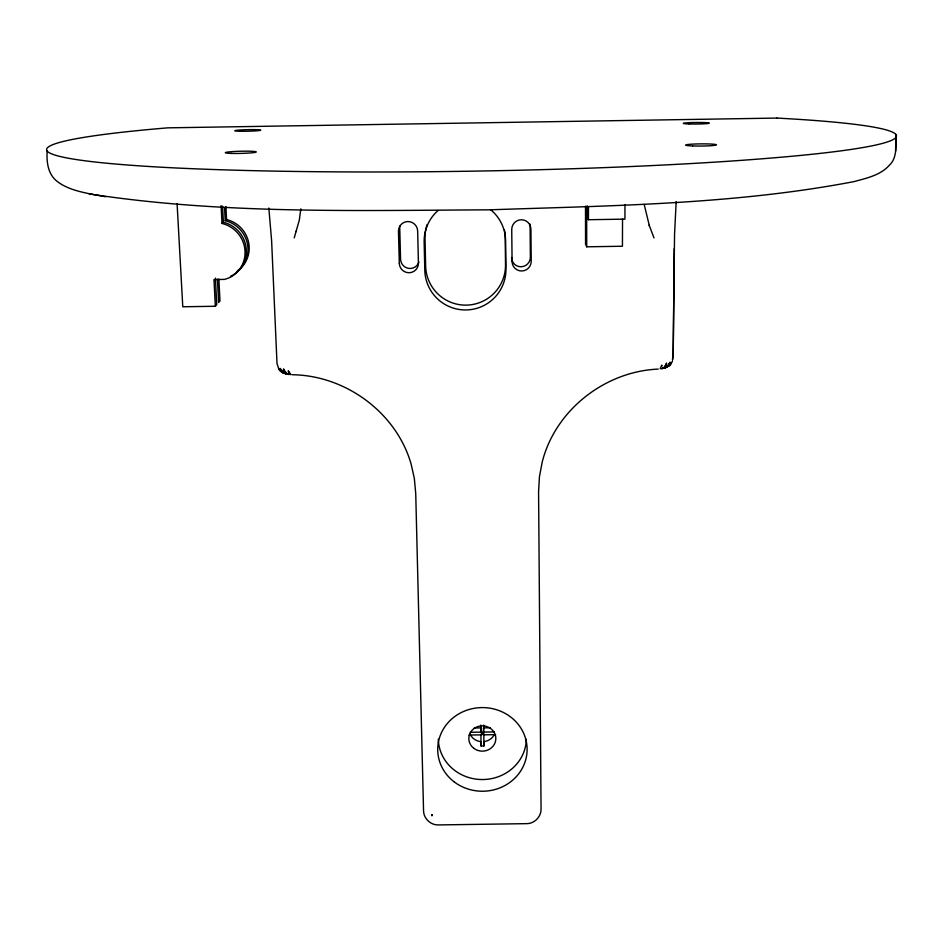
<?xml version="1.0" encoding="UTF-8"?>
<svg xmlns="http://www.w3.org/2000/svg" width="943" height="943" viewBox="0 0 943 943"><rect width="100%" height="100%" fill="white"/><g stroke="black" fill="none" stroke-linecap="round" stroke-linejoin="round"><path stroke-width="1.41" d="M622.533 218.835L622.439 246.241L586.711 246.807L585.556 244.249L585.509 206.175M624.973 204.619L624.926 219.141L588.467 219.719L587.265 217.397L587.253 205.904M47.15 151.104C46.478 162.09 47.881 174.278 57.217 181.457C67.283 189.178 80.155 191.842 92.32 194.364C223.503 214.238 356.996 210.454 489.287 209.829C611.005 205.621 733.96 204.572 853.957 181.622C866.193 178.215 880.137 175.445 889.037 165.567C896.97 158.53 895.944 147.061 895.756 137.537M673.137 357.409L674.551 234.383L676.178 201.566M673.172 357.362L674.245 248.728M296.196 231.565L296.479 230.658M895.626 151.128L895.85 134.366M300.817 208.874L299.32 220.132L294.228 237.895M661.786 366.391L661.833 365.059L660.147 368.819M666.312 364.576L666.56 363.02L664.803 367.098L661.503 368.76L663.66 367.982L666.312 364.576L664.803 367.098L662.623 368.536M670.037 362.348L667.42 366.556L662.988 368.454L667.279 366.591L670.202 362.301L667.42 366.556L664.52 368.147M481.425 733.017C482.675 736.801 484.796 732.063 480.824 732.133L480.765 725.132M671.652 362.737L672.477 361.039M670.249 364.635L671.263 363.185L668.858 365.943L663.848 368.076C667.326 367.853 676.107 360.851 665.687 367.64M493.92 735.328A13.332 12.507 -0.2 0 1 484.796 741.504L483.936 741.634L483.959 745.937L481.06 745.984L480.93 734.774L481.543 734.102M483.075 732.864L483.712 727.866L490.266 727.772M177.072 203.7A7.391 1.143 87.7 0 1 177.166 204.961L182.777 306.77L215.334 306.263L216.749 304.648L215.405 278.091M215.334 306.263L213.978 279.564L224.752 279.387L229.149 277.82A29.398 28.396 46 0 0 244.803 248.752A29.398 28.396 46 0 0 221.994 223.444L223.385 222.265L222.595 206.152M237.188 271.454A29.033 28.054 46.4 0 0 247.196 242.822A29.033 28.054 46.4 0 0 225.212 220.709L226.568 219.566L225.931 206.517M482.946 732.746L483.747 732.086L494.297 731.933M469.001 735.045L480.871 734.868L481.673 734.22M482.804 732.652L483.747 732.086L483.665 725.084M482.144 734.42L480.871 734.868L481.814 734.314M480.871 734.868L481.979 734.373M658.19 369.09C605.005 371.377 555.427 409.957 542.249 461.881L539.455 476.569L538.571 491.822L541.058 808.976C541.27 816.779 534.386 823.746 526.583 823.652L438.46 824.925C430.656 825.243 423.56 818.489 423.548 810.674L415.733 493.684L414.354 478.478L411.065 463.873C396.213 412.445 345.515 375.397 292.295 374.736M474.258 727.996L480.812 727.902L481.519 732.876M470.274 732.287L480.824 732.133L481.649 732.758M495.664 734.656L483.783 734.821L482.969 734.196M288.829 372.167L288.181 370.823L290.904 374.689L288.57 372.155L290.149 374.524M284.232 370.516L283.442 368.925L285.8 372.98L288.982 374.524L286.613 373.793L283.996 370.493L287.721 374.312M285.87 373.97L287.521 374.253C281.167 373.098 274.236 362.984 285.965 373.994L283.006 372.509L280.071 368.336M89.161 193.775L105.592 196.745M286.66 373.911L283.136 372.898L279.01 369.208C278.916 371.318 287.45 374.713 283.089 372.862M649.138 225.141L653.994 237.907M481.401 728.786L481.036 728.114L481.625 728.526M280.212 370.705L281.58 371.931M483.099 734.078L483.783 734.821L483.193 733.937M278.704 368.819L277.006 363.503L271.619 240.736L268.826 208.014M649.432 226.037L644.187 204.478M217.42 279.081L218.611 302.526L219.978 300.958L218.882 279.093M224.575 207.625L225.212 220.709M221.11 205.633L221.994 223.444M483.794 733.348L483.959 745.937M481.06 745.984L481.036 741.681L480.176 741.575A13.332 12.507 -0.2 0 1 469.838 733.701M588.456 206.647L588.467 219.719M586.664 206.411L586.711 246.807M529.931 224.033A9.513 9.43 -66.1 0 1 530.084 225.683L530.355 257.203A9.442 9.383 -49.9 0 1 521.043 266.763A9.442 9.383 -49.9 0 1 511.542 257.498M427.132 224.587A40.243 40.078 77.8 0 0 425.022 238.402L425.647 266.032A39.971 39.912 44.6 0 0 466.266 305.131A39.971 39.912 44.6 0 0 505.519 264.783L505.189 237.141A40.243 40.078 77.8 0 0 504.493 230.151M418.928 262.013A9.454 9.371 47.5 0 1 400.563 259.242L399.749 227.746A9.513 9.418 59.3 0 1 399.856 226.096M438.047 210.525A40.879 40.738 75.9 0 0 424.15 242.186L424.798 270.252A40.608 40.549 35.2 0 0 466.078 309.952A40.608 40.549 35.2 0 0 505.967 268.979L505.625 240.901A40.879 40.738 75.9 0 0 490.631 209.688M223.385 222.265A29.245 28.243 46.2 0 1 246.064 247.443A29.245 28.243 46.2 0 1 230.493 276.358M226.568 219.566A28.879 27.901 46.6 0 1 248.563 242.127A28.879 27.901 46.6 0 1 237.542 270.712M526.359 739.312A44.038 41.268 -0.2 0 1 482.238 779.543A44.038 41.268 -0.2 0 1 438.306 739.159M431.988 814.669L431.929 815.66L431.988 814.669M672.689 357.892L672.571 359.719L672.689 357.892M776.961 118.075L167.713 127.847A424.987 28.396 -0.9 0 0 171.638 167.76A424.987 28.396 -0.9 0 0 769.783 158.165A424.987 28.396 -0.9 0 0 776.961 118.075M399.302 263.356L398.465 231.353A9.666 9.571 57.9 0 1 407.824 221.546A9.666 9.571 57.9 0 1 417.666 231.047L418.421 263.05A9.607 9.513 45.7 0 1 409.097 272.751A9.607 9.513 45.7 0 1 399.302 263.356M512.084 261.576L511.731 229.562A9.666 9.583 -64.5 0 1 521.243 219.754A9.666 9.583 -64.5 0 1 530.933 229.267L531.215 261.282A9.595 9.536 -47.3 0 1 521.738 270.983A9.595 9.536 -47.3 0 1 512.084 261.576M473.799 748.306A13.508 12.66 -0.2 0 0 495.664 740.526A13.508 12.66 -0.2 0 0 477.547 726.664A13.508 12.66 -0.2 0 0 473.799 748.306M453.984 781.712A44.71 41.834 -0.2 0 0 526.5 756.274A44.71 41.834 -0.2 0 0 466.726 710.244A44.71 41.834 -0.2 0 0 453.984 781.712M692.586 145.941A15.453 1.084 -0.5 0 0 716.468 144.904A15.453 1.084 -0.5 0 0 694.06 144.055A15.453 1.084 -0.5 0 0 692.586 145.941M231.683 153.414A15.442 1.084 -1.4 0 0 256.178 152.059A15.442 1.084 -1.4 0 0 234.642 151.469A15.442 1.084 -1.4 0 0 231.683 153.414M240.041 131.242A13.061 0.778 -1.3 0 0 260.739 130.228A13.061 0.778 -1.3 0 0 242.504 129.851A13.061 0.778 -1.3 0 0 240.041 131.242M689.133 123.969A13.072 0.778 -0.5 0 0 709.372 123.179A13.072 0.778 -0.5 0 0 690.465 122.614A13.072 0.778 -0.5 0 0 689.133 123.969"/></g></svg>
